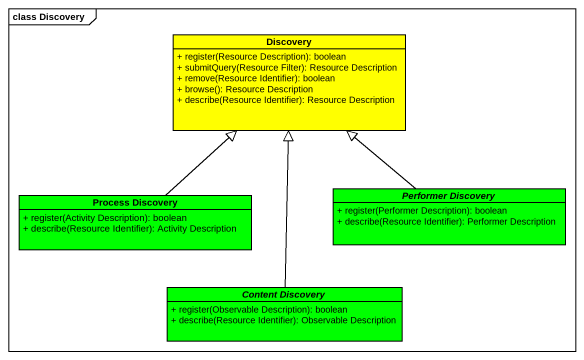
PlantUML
@startuml
mainframe class Discovery
hide circle
hide empty members
skinparam classAttributeIconSize 0
class Discovery #FFFF00 {
  + register(Resource Description): boolean
  + submitQuery(Resource Filter): Resource Description
  + remove(Resource Identifier): boolean
  + browse(): Resource Description
  + describe(Resource Identifier): Resource Description
}
class "Process Discovery" as Process_Discovery #00FF00 {
  + register(Activity Description): boolean
  + describe(Resource Identifier): Activity Description
}
abstract class "Performer Discovery" as Performer_Discovery #00FF00 {
  + register(Performer Description): boolean
  + describe(Resource Identifier): Performer Description
}
abstract class "Content Discovery" as Content_Discovery #00FF00 {
  + register(Observable Description): boolean
  + describe(Resource Identifier): Observable Description
}
Process_Discovery -up-|> Discovery
Performer_Discovery -up-|> Discovery
Content_Discovery -up-|> Discovery
@enduml
